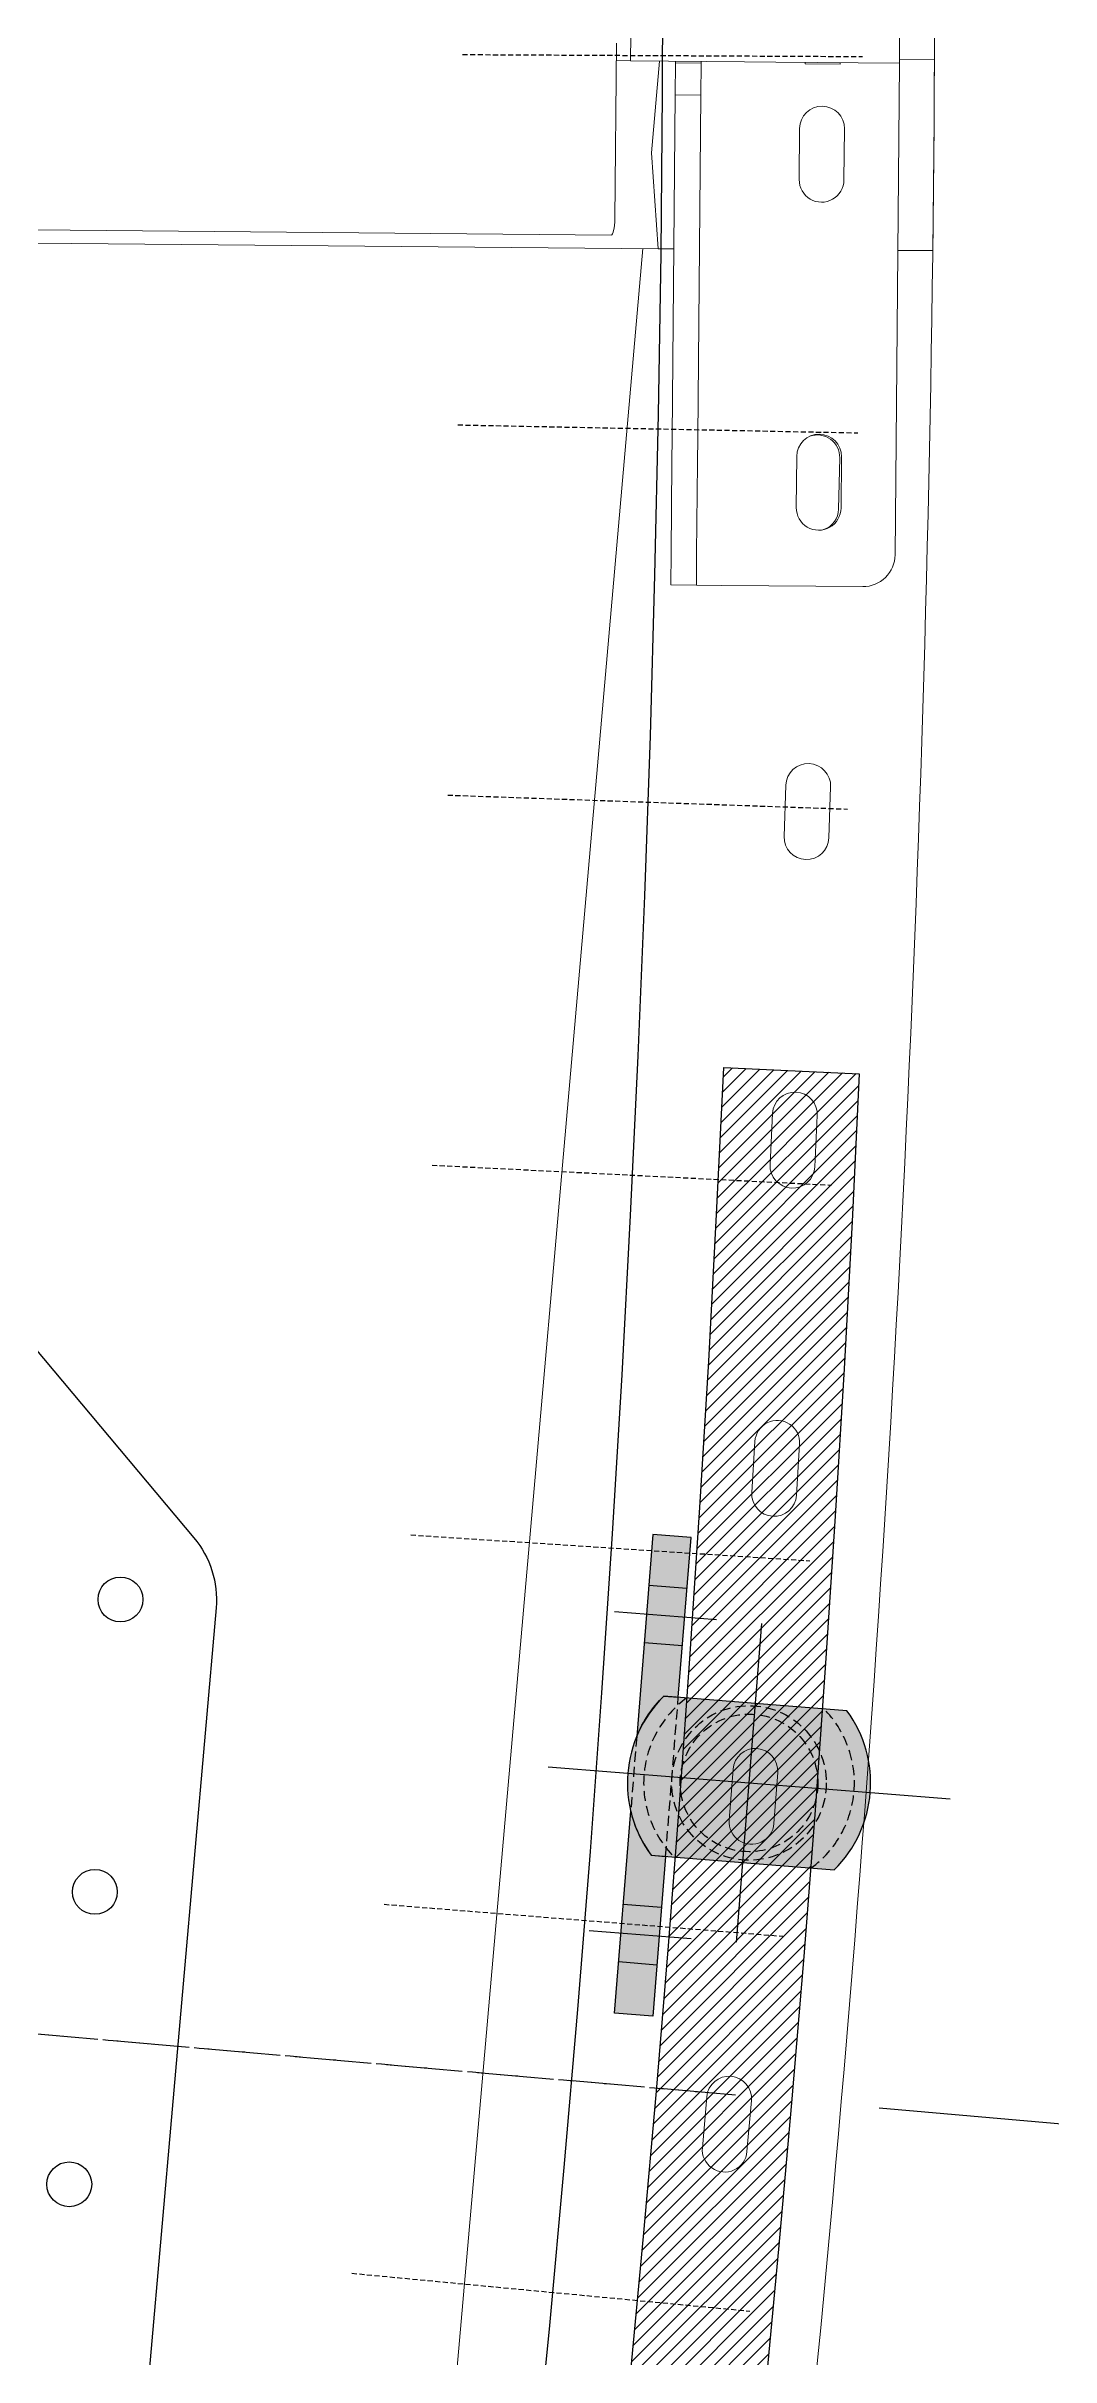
# Model space of a CAD drawing. Header units: millimetres. Extents: x -272986 to 200319, y -34579 to 49604.
# Drawn here: x 15404 to 15718, y 37690 to 38412 of the extents above; entities that cross this region are included whole.
import ezdxf

# ---------------------------------------------------------------- set-up
doc = ezdxf.new("R2010")
doc.units = ezdxf.units.MM
for name, pattern in [('CENTER', [50.800000000000004, 31.75, -6.35, 6.35, -6.35]), ('CENTER2', [28.575000000000003, 19.05, -3.175, 3.175, -3.175]), ('HIDDEN2', [4.762499999999999, 3.175, -1.5875])]:
    doc.linetypes.add(name, pattern=pattern)
doc.layers.get('Defpoints').update_dxf_attribs({"color": 9})
for name, color, linetype in [('X 0001 M', 7, 'Continuous'), ('X 0203 M', 7, 'Continuous'), ('X 1001 M', 8, 'HIDDEN2'), ('X 1203 M', 8, 'HIDDEN2'), ('X 2001 M', 1, 'CENTER2'), ('X 2203 M', 1, 'CENTER'), ('X 3001 D', 5, 'Continuous'), ('X 5203 H', 255, 'Continuous')]:
    doc.layers.add(name, color=color, linetype=linetype)
doc.layers.add('X 5999 H', color=7, linetype='Continuous', true_color=0xffffff)
doc.styles.add('BIT STD. 2.5', font='isocpeur.ttf', dxfattribs={"height": 2.5})
doc.dimstyles.new('BIT STD. 2.5', dxfattribs={"dimtxt": 2.5, "dimasz": 2.5, "dimexe": 1, "dimexo": 0.75, "dimgap": 1, "dimtad": 1, "dimdec": 0, "dimdsep": 46, "dimtxsty": 'BIT STD. 2.5', "dimcen": 0, "dimadec": 0, "dimazin": 0, "dimtfac": 1, "dimtdec": 0, "dimtmove": 0, "dimatfit": 3, "dimfxl": 1, "dimtfill": 1, "dimlwd": -1, "dimlwe": -1, "dimarcsym": 0})

# ---------------------------------------------------------------- blocks, each defined once
blk = doc.blocks.new('*U395')
at = {"layer": 'Defpoints', "color": 6, "linetype": 'HIDDEN2', "ltscale": 0.5}
blk.add_line((0, -62.5), (0, 62.5), dxfattribs=at)
blk = doc.blocks.new('*U396')
at = {"color": 0, "linetype": 'ByBlock', "lineweight": -2, "transparency": 16777216}
for p, rotation in [((-40594.50280690924, 37865.36270199932), 265.7142857142857), ((-40604.0910875048, 37749.09318634963), 264.8571428571429), ((-40615.41761819719, 37632.98011604026), 264), ((-40628.47986414985, 37517.04947675596), 263.1428571428571), ((-40643.27490207943, 37401.32721335407), 262.2857142857143), ((-40659.79942091001, 37285.83922405815), 261.4285714285714), ((-40678.04972251409, 37170.6113546621), 260.5714285714286)]:
    blk.add_blockref('*U395', p, dxfattribs=dict(at, rotation=rotation))
blk = doc.blocks.new('A$C6fe8132b')
blk.add_blockref('*U396', (48371.19661922667, -38448.14533683305))
blk = doc.blocks.new('A$C89218876')
at = {"layer": 'X 1001 M', "linetype": 'Continuous', "lineweight": 0}
for p, q in [((588.7976287064484, 7861.481387174477), (587.916999675348, 7850.573261109654)), ((647.4214626474932, 7845.890158310063), (648.2580824868128, 7856.801747975562)), ((589.107549529188, 7850.479562804096), (581.1322108593231, 7851.10723556992)), ((586.0803239309098, 7812.015014569792), (589.107549529188, 7850.479562804096)), ((589.107549529188, 7850.479562804096), (742.28389785728, 7838.424322745512)), ((588.1545149250887, 7831.997362582169), (587.2914648720798, 7821.031271911106)), ((587.6560562582235, 7832.036592130033), (588.1545149250887, 7831.997362582169)), ((608.3600878434008, 7831.911787803852), (624.3107651831306, 7830.656442272208)), ((751.468480237334, 7827.670558450904), (748.0162800253092, 7783.806195766645)), ((587.2914648720798, 7821.031271911106), (586.7930062052146, 7821.070501458969)), ((710.5441145510486, 7823.869730491748), (726.4947918907783, 7822.614384960103)), ((710.8245260411095, 7823.277621410121), (726.7574048822971, 7821.813595511467)), ((586.0803239309098, 7812.015014569792), (585.3068575556026, 7802.187192448604)), ((623.2123378429424, 7816.699599599944), (607.2616605032126, 7817.954945131591)), ((813.1671680874351, 7813.302976669485), (829.079518413324, 7811.630521257164)), ((725.3963645505864, 7808.65754228784), (709.4456872108567, 7809.912887819486)), ((582.5169854880478, 7766.738506770515), (585.3068575556026, 7802.187192448604)), ((827.6161199275521, 7797.70721472201), (811.7037696016632, 7799.379670134331)), ((915.3704781257147, 7801.989562686775), (931.2595734369861, 7800.10896432741)), ((584.7415442609272, 7788.631458564778), (584.1138714951048, 7780.656119894913)), ((584.243085594062, 7788.670688112643), (584.7415442609272, 7788.631458564778)), ((584.7415442609272, 7788.631458564778), (594.7107175982565, 7787.846867607499)), ((594.0830448324341, 7779.871528937634), (594.7107175982565, 7787.846867607499)), ((594.7107175982565, 7787.846867607499), (701.2070015559148, 7779.465428289554)), ((747.3886072594869, 7775.83085709678), (748.0162800253092, 7783.806195766645)), ((929.6140498725508, 7786.206005930042), (913.7249545612794, 7788.086604289407)), ((1017.416944144916, 7789.339317957232), (1033.280061926889, 7787.250898881673)), ((584.1138714951048, 7780.656119894913), (583.615412828236, 7780.695349442778)), ((584.1138714951048, 7780.656119894913), (594.0830448324341, 7779.871528937634)), ((700.5793287900924, 7771.490089619689), (594.0830448324341, 7779.871528937634)), ((641.6955145190768, 7771.209648134816), (642.0700769479481, 7776.094867604697)), ((709.3633230715495, 7778.823511864863), (701.2070015559148, 7779.465428289554)), ((709.3633230715495, 7778.823511864863), (737.419433922154, 7776.615448054057)), ((737.419433922154, 7776.615448054057), (747.3886072594869, 7775.830857096778)), ((746.7609344936645, 7767.855518426913), (747.3886072594869, 7775.830857096778)), ((569.8319176170844, 6857.953193877651), (641.6955145190768, 7771.209648134816)), ((611.6074634381839, 7771.209648134816), (583.2226916951186, 7775.705354321137)), ((583.2226916951186, 7775.705354321135), (611.6074634381839, 7771.209648134816)), ((641.6955145190768, 7771.209648134816), (611.6074634381075, 7771.209648134816)), ((611.6074634381548, 7771.209648134816), (641.6955145190768, 7771.209648134816)), ((700.5793287900924, 7771.490089619689), (708.7356503057272, 7770.848173194998)), ((736.7917611563316, 7768.640109384192), (708.7356503057272, 7770.848173194998)), ((746.7609344936645, 7767.855518426913), (736.7917611563316, 7768.640109384192)), ((1031.452695235781, 7773.370670822442), (1015.589577453808, 7775.459089898002)), ((1119.289081008417, 7775.354410035168), (1135.123503197527, 7773.058528083271)), ((582.5169854880478, 7766.738506770515), (574.5416468181829, 7767.366179536337)), ((576.6797921691359, 7762.670155013944), (631.5102455244632, 7758.354904748912)), ((582.1628375047185, 7762.238629987427), (582.5169854880478, 7766.738506770515)), ((1783.451873201444, 7585.607727144845), (641.3436609080309, 7766.499897141119)), ((641.3436609080309, 7766.499897141121), (1783.451873201448, 7585.607727144845)), ((1133.114606489627, 7759.203408667798), (1117.280184300518, 7761.499290619695)), ((488.5605491999377, 5878.279322059305), (636.406584911645, 7756.84132124365)), ((1220.969433450009, 7760.037235162563), (1236.772446899526, 7757.534283721881)), ((1234.582364388938, 7743.706646953551), (1218.779350939421, 7746.209598394234))]:
    blk.add_line(p, q, dxfattribs=at)
for centre, radius, start, end in [((3.70964698959142e-08, -9.799487088457681e-08), 7883.499999999561, 85.28325770248848, 94.7167422975115), ((3.729292075149715e-08, -1.002304088615347e-07), 7883.499999999562, 76.28325770240525, 85.7167422973717), ((741.4993069000047, 7828.455149408181), 10, 355.5000000000069, 85.50000000008073), ((607.8108741733085, 7824.933366467721), 7, 85.50000000008073, 265.5000000000807), ((623.7615515130383, 7823.678020936077), 7, 265.5000000000807, 85.50000000008073), ((709.9949008809526, 7816.891309155617), 7, 85.50000000008073, 265.5000000000807), ((710.1840147104558, 7816.306986917094), 6.999999999997709, 84.74999999982838, 195.4196867022247), ((725.9455782206824, 7815.635963623972), 7, 265.5000000000807, 85.50000000008073), ((726.1168935516434, 7814.842961018443), 6.999999999998974, 15.51261844027721, 84.74999999982838), ((812.4354688445528, 7806.341323401906), 6.999999999999431, 83.99999999980908, 263.9999999998091), ((828.347819170438, 7804.668867989585), 6.999999999999184, 263.9999999998091, 83.99999999980908), ((914.5477163434989, 7795.038083488089), 7.000000000000663, 83.24999999997002, 263.24999999997), ((930.4368116547703, 7793.157485128726), 6.999999999999909, 263.24999999997, 83.24999999997002), ((1016.503260799363, 7782.399203927616), 6.999999999999874, 82.49999999996056, 262.4999999999606), ((1032.366378581337, 7780.310784852056), 7.00000000000036, 262.4999999999606, 82.49999999996056), ((1118.284632654471, 7768.426850327431), 7.000000000000346, 81.74999999996835, 261.7499999999683), ((1134.119054843577, 7766.130968375532), 6.999999999998542, 261.7499999999683, 81.74999999996835), ((1219.874392194717, 7753.123416778397), 7.000000000000001, 80.99999999982249, 260.9999999998225), ((1235.67740564423, 7750.620465337714), 6.999999999999092, 260.9999999998225, 80.99999999982249)]:
    blk.add_arc(centre, radius, start, end, dxfattribs=at)
at = {"layer": 'X 1001 M', "linetype": 'Continuous', "lineweight": 0, "extrusion": (0, 0, -1)}
blk.add_ellipse((631.421998242924, 7757.233616722327), major_axis=(4.984586668666102, -0.3922954786394464), ratio=0.2249510543438653, start_param=-1.570796326794817, end_param=-7.926992395823618e-14, dxfattribs=at)
blk = doc.blocks.new('Heavy Duty - HR Std - plan')
at = {"layer": 'X 5203 H', "ltscale": 10}
h = blk.add_hatch(color=256, dxfattribs=at)
edge = h.paths.add_edge_path()
edge.add_arc((49.99999999999837, -36.15000000000129), 38.00000000000133, 107.9518651381029, 131.0062869609236)
edge.add_line((25.06661015826103, -7.473771674085583), (25.06661015826103, -12))
edge.add_line((25.06661015826103, -12), (-25.00000000000182, -12))
edge.add_line((-25.00000000000182, -12), (-25.00000000000182, 0))
edge.add_line((-25.00000000000182, 0), (38.28772011946239, 0))
edge = h.paths.add_edge_path()
edge.add_line((74.93338984173533, -64.82622832591733), (74.93338984173533, -7.473771674085583))
edge.add_arc((49.99999999999818, -36.15000000000126), 38.00000000000118, 48.99371303907655, 131.0062869609235)
edge.add_line((25.06661015826103, -7.473771674085583), (25.06661015826103, -64.82622832591733))
edge.add_arc((49.99999999999818, -36.15000000000164), 38.00000000000119, 228.9937130390766, 311.0062869609234)
edge = h.paths.add_edge_path()
edge.add_arc((49.999999999998, -36.15000000000129), 38.00000000000133, 48.99371303907628, 72.0481348618971, ccw=False)
edge.add_line((74.93338984173533, -7.473771674085583), (74.93338984173533, -12))
edge.add_line((74.93338984173533, -12), (124.9999999999982, -12))
edge.add_line((124.9999999999982, -12), (124.9999999999982, 0))
edge.add_line((124.9999999999982, 0), (61.71227988053397, 0))
at = {"layer": 'X 0203 M', "ltscale": 10}
for points in [[(38.28772011946239, 0, 0.1009345786293633), (25.06661015826103, -7.473771674085583), (25.06661015826103, -12), (-25.00000000000182, -12), (-25.00000000000182, 0)], [(61.71227988053397, 0, -0.1009345786293633), (74.93338984173533, -7.473771674085583), (74.93338984173533, -12), (124.9999999999982, -12), (124.9999999999982, 0)]]:
    blk.add_lwpolyline(points, format="xyb", close=True, dxfattribs=at)
at = {"layer": 'X 0203 M'}
blk.add_lwpolyline([(74.93338984173533, -64.82622832591733), (74.93338984173533, -7.473771674085583, 0.3739472142884485), (25.06661015826103, -7.473771674085583), (25.06661015826103, -64.82622832591733, 0.3739472142884484)], format="xyb", close=True, dxfattribs=at)
at = {"layer": 'X 1203 M', "ltscale": 10}
for p, q in [((-9, -12), (-9, 0)), ((9, -12), (9, 0)), ((90.99999999999636, -12), (90.99999999999636, 0)), ((108.9999999999964, -12), (108.9999999999964, 0))]:
    blk.add_line(p, q, dxfattribs=at)
at = {"layer": 'X 1203 M'}
blk.add_line((25.06661015826103, -12), (74.93338984173533, -12), dxfattribs=at)
blk.add_lwpolyline([(61.71227988053397, 0), (38.28772011946239, 0)], dxfattribs=at)
for radius in [24.15, 21.5]:
    blk.add_circle((49.99999999999818, -36.15000000000146), radius, dxfattribs=at)
for start, end in [(40.77111638008072, 139.2288836199193), (220.7711163800807, 319.2288836199193)]:
    blk.add_arc((49.99999999999818, -36.15000000000146), 32.923, start, end, dxfattribs=at)
at = {"layer": 'X 2203 M', "ltscale": 10}
for p, q in [((49.99999999999818, 26.84999999999854), (49.99999999999818, -99.15000000000146)), ((0, -22), (0, 10)), ((99.99999999999636, -22), (99.99999999999636, 10)), ((0.06661015826102812, -36.15000000000146), (99.93338984173533, -36.15000000000146))]:
    blk.add_line(p, q, dxfattribs=at)
blk = doc.blocks.new('HD-HRST-01-TOP')
at = {"layer": 'X 0203 M'}
blk.add_blockref('Heavy Duty - HR Std - plan', (0, 0), dxfattribs=at)
blk = doc.blocks.new('*U97')
blk.add_blockref('HD-HRST-01-TOP', (0, 0))
blk = doc.blocks.new('*U113')
at = {"rotation": 4.446207949587252}
blk.add_blockref('*U97', (-7.884640562948334, -531.6361713551778), dxfattribs=at)
blk = doc.blocks.new('*U114')
at = {"color": 0, "linetype": 'ByBlock', "lineweight": -2, "transparency": 16777216, "rotation": 80.99999999999997}
blk.add_blockref('*U113', (15060.08063112463, 37913.48231583389), dxfattribs=at)
blk = doc.blocks.new('*D207')
at = {"layer": 'Defpoints', "color": 0, "transparency": 16777216}
for p in [(-1697.652812223383, 38448.1453368331), (18712.73677971439, 38448.14533683308), (-1494.548231680183, 37361.94378016468), (629.7756534943219, 35838.94305704558), (308.4007771855395, 35721.97216802819)]:
    blk.add_point(p, dxfattribs=at)
at = {"layer": 'X 3001 D', "color": 0, "transparency": 16777216}
blk.add_line((266.1146092501731, 35706.58126157853), (-1049.939153341573, 35227.5768653011), dxfattribs=at)
blk.add_arc((7798.499999999931, 38448.14533683309), 9356.312268091622, 180.9185733356454, 199.0814266643548, dxfattribs=at)
for points in [[(-1581.609068072472, 38297.94975663623), (-1531.610674496145, 38298.35055557202), (-1557.812268091689, 38448.1453368331)], [(-1020.168984496206, 35397.82059728082), (-1067.289187300493, 35381.09676734619), (-993.5575960944161, 35248.09807390065)]]:
    blk.add_solid(points, dxfattribs=at)
at = {"layer": 'X 3001 D', "color": 0, "transparency": 16777216, "insert": (-1094.55627806037, 36009.88733002915), "char_height": 150, "attachment_point": 5, "rotation": 285.3323221339503, "style": 'BIT STD. 2.5', "bg_fill": 3, "box_fill_scale": 1.1, "bg_fill_color": 256, "bg_fill_true_color": 13158600, "bg_fill_transparency": 0}
blk.add_mtext('20° - {\\C7;N01}', dxfattribs=at)
blk = doc.blocks.new('A$C3856742B')
at = {"layer": 'X 2001 M', "ltscale": 0.5}
blk.add_line((0, -600), (0, 600), dxfattribs=at)
blk = doc.blocks.new('*U188')
at = {"layer": 'X 0001 M'}
for centre in [(-137.5735931288073, 1.13686837721616e-13), (-45.85786437626848, 1.13686837721616e-13), (45.85786437626848, 1.13686837721616e-13), (137.5735931288073, 0)]:
    blk.add_circle(centre, 7, dxfattribs=at)
blk = doc.blocks.new('*U189')
at = {"layer": 'X 0001 M', "color": 0, "linetype": 'ByBlock', "lineweight": -2, "transparency": 16777216, "rotation": 180}
blk.add_blockref('*U188', (9693.31084224811, -1684.303999999997), dxfattribs=at)
blk = doc.blocks.new('*D435')
at = {"layer": 'Defpoints', "color": 0, "transparency": 16777216}
for p in [(-1697.652812223386, 38448.14533683308), (18712.73677971438, 38448.14533683306), (18508.50365084157, 38139.1853634545), (14424.31849579528, 37876.4873732236), (15619.75213350537, 37771.9004819264)]:
    blk.add_point(p, dxfattribs=at)
at = {"layer": 'X 3001 D', "color": 0, "transparency": 16777216}
for p, q in [((15664.5808949195, 37767.97847350276), (18532.34648314251, 37517.08149488347)), ((18458.44674883477, 37372.97766116984), (18356.72708640754, 36373.13861898571))]:
    blk.add_line(p, q, dxfattribs=at)
for start, end in [(355.8090589174589, 359.1909410825406), (354.1909410825402, 354.9999999999996)]:
    blk.add_arc((7890.238072449534, 38448.14533683308), 10622.75953594052, start, end, dxfattribs=at)
for points in [[(18486.93918465029, 38298.32558328834), (18536.9379384345, 38297.97256767245), (18512.99760839005, 38448.14533683305)], [(18509.51245035451, 37669.82561863723), (18459.67318958528, 37673.83162487485), (18472.574801257, 37522.31083944833)]]:
    blk.add_solid(points, dxfattribs=at)
at = {"layer": 'X 3001 D', "color": 0, "transparency": 16777216, "insert": (18273.22365420688, 36886.72772610161), "char_height": 150, "attachment_point": 5, "rotation": 84.19094108254046, "style": 'BIT STD. 2.5', "bg_fill": 3, "box_fill_scale": 1.1, "bg_fill_color": 256, "bg_fill_true_color": 13158600, "bg_fill_transparency": 0}
blk.add_mtext('5° - {\\C7;MH01}', dxfattribs=at)
blk = doc.blocks.new('*D437')
at = {"layer": 'Defpoints', "color": 0, "transparency": 16777216}
for p in [(-1697.652812223389, 38448.14533683308), (18712.73677971438, 38448.14533683307), (14088.47147328214, 34043.85989611459, 5.156820563569529e-06), (18614.89811660113, 33782.40662531552), (15367.37651406424, 33148.36094590519, 5.156824802691937e-06)]:
    blk.add_point(p, dxfattribs=at)
at = {"layer": 'X 3001 D', "color": 0, "transparency": 16777216}
for p, q in [((18757.73677971438, 38448.14533683307), (19638.29566634971, 38448.14533683306)), ((15404.23835605725, 33122.55000626941), (17497.09282405513, 31657.11753140243))]:
    blk.add_line(p, q, dxfattribs=at)
blk.add_arc((7798.499999992413, 38448.14533683307), 11779.79566635729, 325.7295903287309, 359.2704096712876, dxfattribs=at)
for points in [[(19552.34114800733, 38298.30754794917), (19602.34013458278, 38297.98920626429), (19578.29566634971, 38448.14533683306)], [(17553.76579497261, 31800.74147849837), (17512.62642961779, 31829.1589487975), (17447.94370139778, 31691.53211758347)]]:
    blk.add_solid(points, dxfattribs=at)
at = {"layer": 'X 3001 D', "color": 0, "transparency": 16777216, "insert": (18904.33901499743, 34946.48774591899), "char_height": 150, "attachment_point": 5, "rotation": 72.50000000000921, "style": 'BIT STD. 2.5', "bg_fill": 3, "box_fill_scale": 1.1, "bg_fill_color": 256, "bg_fill_true_color": 13158600, "bg_fill_transparency": 0}
blk.add_mtext('35°', dxfattribs=at)

msp = doc.modelspace()

# ---------------------------------------------------------------- hatches: boundary and pattern name
at = {"layer": 'X 5999 H'}
h = msp.add_hatch(dxfattribs=at)
h.set_pattern_fill('ANSI31', color=9)
h.set_pattern_definition([(45, (25000, 0), (-2.245064030267288, 2.245064030267288), [])])
edge = h.paths.add_edge_path()
edge.add_arc((7798.495709340539, 38448.14022343156), 7825.604719989263, 2.5931019493610847, 94.99996544218982, ccw=False)
edge.add_line((15616.08719766553, 38802.19185128674), (15658.44324566444, 38804.11004727978))
edge.add_arc((7798.49570953186, 38448.14022323), 7825.604719789878, 274.9544870486653, 357.3991416812109)
edge.add_line((15616.03919657416, 38093.03029855866), (15658.3937445236, 38091.10627736974))
edge.add_arc((7798.497359975252, 38448.13677386827), 7868.001140776875, 274.9544772441851, 357.39916567125465, ccw=False)
edge.add_arc((7798.49533508634, 38448.14003367921), 7868.004563266586, 2.593102689917272, 274.9516218145841)
edge.add_arc((7798.495709750798, 38448.14022345812), 7825.604719998234, 2.599526489034937, 274.95161897712)

# ---------------------------------------------------------------- linework, layer by layer
msp.add_lwpolyline([(8474.349265823643, 30651.77496749414, 0.3760976755569247), (15616.03919657416, 38093.03029855866), (15658.3937445236, 38091.10627736974, -0.3760978438709941), (8478.011115840709, 30609.53339017448)], format="xyb")
msp.add_circle((7798.500000000007, 38448.14533683308), 7798.5)
at = {"layer": 'X 0001 M', "linetype": 'Continuous'}
for centre, radius, start, end in [((7798.49533508634, 38448.14003367921), 7868.004563266586, 2.593102689917272, 274.9516218145841), ((7798.495709750798, 38448.14022345812), 7825.604719998234, 2.599526489034937, 274.95161897712)]:
    msp.add_arc(centre, radius, start, end, dxfattribs=at)

# ---------------------------------------------------------------- block references
at = {"rotation": 4.000000000000008}
msp.add_blockref('A$C6fe8132b', (7798.500000000009, 38448.14533683304), dxfattribs=at)
msp.add_blockref('*U114', (0, 0))
at = {"layer": 'X 1001 M', "rotation": 273.9910714243701}
msp.add_blockref('A$C89218876', (7798.500000130947, 38448.14533676262), dxfattribs=at)

# ---------------------------------------------------------------- next in the draw order: dimensions: what is measured, and where the dimension line sits
at = {"layer": 'X 3001 D'}
dim = msp.add_angular_dim_2l(base=(-1494.548231680183, 37361.94378016468), line1=((629.7756534943212, 35838.94305704557), (308.4007771855402, 35721.97216802819)), line2=((18712.73677971439, 38448.14533683308), (-1697.652812223382, 38448.14533683309)), text='<> - {\\C7;N01}', dimstyle='BIT STD. 2.5', override={"dimscale": 0}, dxfattribs=at)
dim.commit()
dim.dimension.update_dxf_attribs({"geometry": '*D207', "text_midpoint": (-1224.806208923999, 35974.17599222985), "dimtype": 162})

# ---------------------------------------------------------------- next in the draw order: linework, layer by layer
at = {"layer": 'X 0001 M'}
msp.add_lwpolyline([(14827.57737889908, 37423.40372222978), (14593.56674691891, 37702.28673359739, -0.198912367379658), (14586.66223926972, 37724.18503417041), (14610.64289665293, 37998.28520231511, -0.198912367379658), (14621.24510930509, 38018.65186332625), (14900.1281206727, 38252.66249530642, -0.198912367379658), (14922.02642124573, 38259.56700295561), (15196.12658939043, 38235.5863455724, -0.198912367379658), (15216.49325040157, 38224.98413292024), (15450.50388238174, 37946.10112155263, -0.198912367379658), (15457.40839003092, 37924.2028209796), (15433.42773264771, 37650.1026528349, -0.198912367379658), (15422.82551999555, 37629.73599182376), (15143.94250862794, 37395.72535984359, -0.198912367379658), (15122.04420805492, 37388.82085219441), (14847.94403991022, 37412.80150957762, -0.198912367379658)], format="xyb", close=True, dxfattribs=at)
at = {"layer": 'X 2001 M'}
msp.add_line((15619.75213350537, 37771.90048192641), (14424.31849579528, 37876.4873732236), dxfattribs=at)
msp.add_line((15619.75213350537, 37771.90048192641), (14424.31849579528, 37876.4873732236), dxfattribs=at)

# ---------------------------------------------------------------- next in the draw order: block references
at = {"rotation": 85}
msp.add_blockref('A$C3856742B', (15022.03531465033, 37824.193927575), dxfattribs=at)
at = {"layer": 'X 0001 M', "rotation": 85}
msp.add_blockref('*U189', (12892.80979948179, 28280.13930731974), dxfattribs=at)

# ---------------------------------------------------------------- next in the draw order: dimensions: what is measured, and where the dimension line sits
at = {"layer": 'X 3001 D'}
dim = msp.add_angular_dim_2l(base=(18508.50365084157, 38139.1853634545), line1=((15619.75213350537, 37771.90048192641), (14424.31849579528, 37876.4873732236)), line2=((18712.73677971438, 38448.14533683307), (-1697.652812223387, 38448.14533683308)), text='<> - {\\C7;MH01}', dimstyle='BIT STD. 2.5', dxfattribs=at)
dim.commit()
dim.dimension.update_dxf_attribs({"geometry": '*D435', "text_midpoint": (18273.22365420688, 36886.72772610161)})

# ---------------------------------------------------------------- next in the draw order: dimensions: what is measured, and where the dimension line sits
dim = msp.add_angular_dim_2l(base=(18614.89811660113, 33782.40662531552), line1=((14088.47147328214, 34043.8598961146, 5.156820563569529e-06), (15367.37651406424, 33148.36094590519, 5.156824802691937e-06)), line2=((18712.73677971438, 38448.14533683307), (-1697.652812223387, 38448.14533683308)), dimstyle='BIT STD. 2.5', dxfattribs=at)
dim.commit()
dim.dimension.update_dxf_attribs({"geometry": '*D437', "text_midpoint": (18904.33901499742, 34946.48774591899)})

doc.saveas('drawing.dxf')
